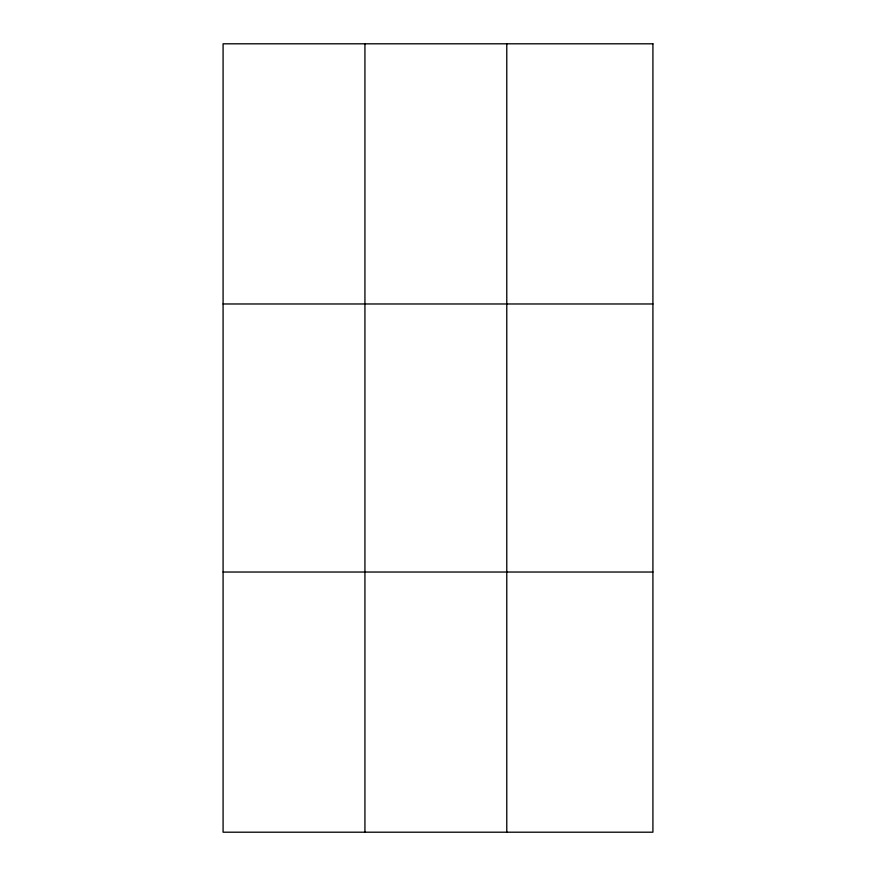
<?xml version="1.0" encoding="UTF-8"?>
<svg xmlns="http://www.w3.org/2000/svg" width="876" height="876" viewBox="0 0 876 876"><rect width="100%" height="100%" fill="white"/><g stroke="black" fill="none" stroke-linecap="round" stroke-linejoin="round"><path stroke-width="1.31" d="M364.931 832.2L364.931 43.8M506.777 832.2L506.777 43.8M223.084 303.972L652.916 303.972M223.084 572.028L652.916 572.028M652.916 43.8L652.916 832.2L223.084 832.2L223.084 43.8L652.916 43.8"/></g></svg>
